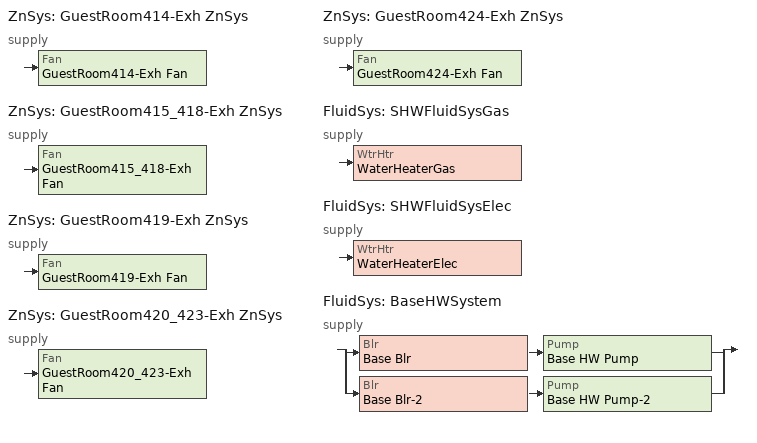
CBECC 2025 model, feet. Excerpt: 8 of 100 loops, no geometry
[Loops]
ZnSys 'GuestRoom414-Exh ZnSys'
 supply: Fan 'GuestRoom414-Exh Fan'
ZnSys 'GuestRoom415_418-Exh ZnSys'
 supply: Fan 'GuestRoom415_418-Exh Fan'
ZnSys 'GuestRoom419-Exh ZnSys'
 supply: Fan 'GuestRoom419-Exh Fan'
ZnSys 'GuestRoom420_423-Exh ZnSys'
 supply: Fan 'GuestRoom420_423-Exh Fan'
ZnSys 'GuestRoom424-Exh ZnSys'
 supply: Fan 'GuestRoom424-Exh Fan'
FluidSys 'SHWFluidSysGas'
 supply: WtrHtr 'WaterHeaterGas'
FluidSys 'SHWFluidSysElec'
 supply: WtrHtr 'WaterHeaterElec'
FluidSys 'BaseHWSystem'
 supply: split
  | Blr 'Base Blr' > Pump 'Base HW Pump'
  | Blr 'Base Blr-2' > Pump 'Base HW Pump-2'
[ZnSys] Type=Exhaust
Name | Cnt
GuestRoom414-Exh ZnSys; GuestRoom419-Exh ZnSys; GuestRoom424-Exh ZnSys
GuestRoom415_418-Exh ZnSys; GuestRoom420_423-Exh ZnSys | 4
[Fan] ModelingMthd=PowerPerUnitFlow
Name | Sys
GuestRoom414-Exh Fan | GuestRoom414-Exh ZnSys
GuestRoom415_418-Exh Fan | GuestRoom415_418-Exh ZnSys
GuestRoom419-Exh Fan | GuestRoom419-Exh ZnSys
GuestRoom420_423-Exh Fan | GuestRoom420_423-Exh ZnSys
GuestRoom424-Exh Fan | GuestRoom424-Exh ZnSys
[FluidSys]
Name | Type | DsgnSupWtrTemp | DsgnSupWtrDelT | CtrlType
SHWFluidSysGas; SHWFluidSysElec | ServiceHotWater
BaseHWSystem | HotWater | 130 | 25 | DDC
[FluidSeg]
Name | Sys | Type | Src
SHWSupplyGas | SHWFluidSysGas | PrimarySupply
SHWMakeupGas | SHWFluidSysGas | MakeupFluid | MunicipalWater
SHWSupplyElec | SHWFluidSysElec | PrimarySupply
SHWMakeupElec | SHWFluidSysElec | MakeupFluid | MunicipalWater
BaseHWPrimSupSeg | BaseHWSystem | PrimarySupply
BaseHWPrimRetSeg | BaseHWSystem | PrimaryReturn
[WtrHtr] IsUEFRtd=0
Name | Sys | FluidSegOutRef | FluidSegMakeupRef | StorCap | UEF | RE | CapRtd | EF | FuelSrc | InpPwr
WaterHeaterGas | SHWFluidSysGas | SHWSupplyGas | SHWMakeupGas | 26.3325 | 0.678 | 0.8 | 32735.3
WaterHeaterElec | SHWFluidSysElec | SHWSupplyElec | SHWMakeupElec | 3.66753 | 0.983 | 0.99 |  | 0.98 | Electricity | 1.07
[Blr] Sys=BaseHWSystem; Type=HotWater; FuelSrc=Gas; DraftType=MechanicalNoncondensing; FluidSegInRef=BaseHWPrimRetSeg; FluidSegOutRef=BaseHWPrimSupSeg; AFUE=0.82; ThrmlEff=0.8225
Name | CapRtd
Base Blr | 158684
Base Blr-2 | 159684
[Pump] Sys=BaseHWSystem; SpdCtrl=VariableSpeed; FlowMin=0; MtrHP=0.25
Base HW Pump; Base HW Pump-2
